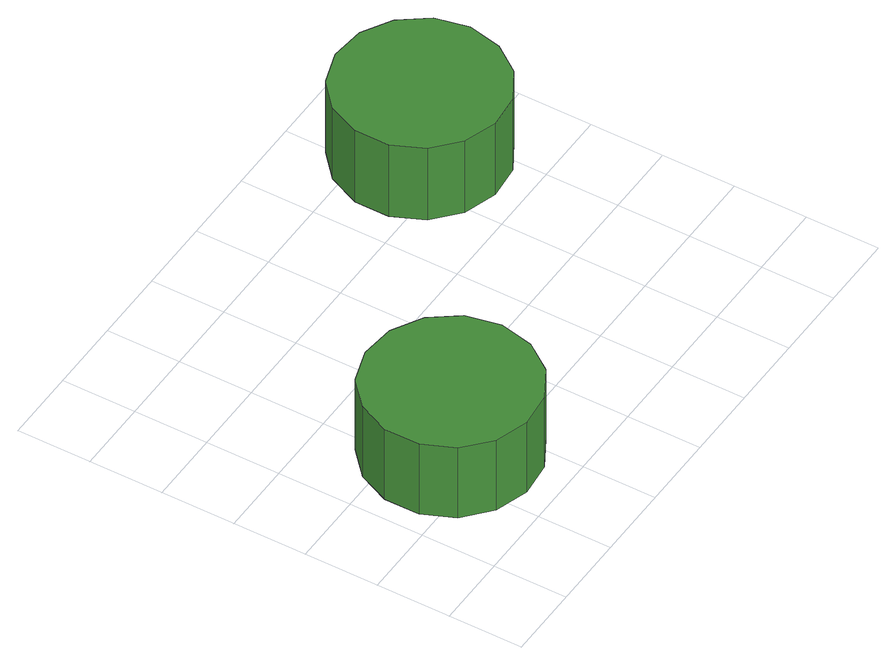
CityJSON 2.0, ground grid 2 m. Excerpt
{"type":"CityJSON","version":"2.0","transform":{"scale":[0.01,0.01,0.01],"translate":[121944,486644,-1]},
"CityObjects":{
"tree1":{"type":"SolitaryVegetationObject","attributes":{"function":"something"},"geometry":[{"type":"MultiSurface","lod":"1","boundaries":[[[0,1,2,3,4,5,6,7,8,9,10,11,12,13,14]],[[15,16,17,18,19,20,21,22,23,24,25,26,27,28,29]],[[0,29,28,1]],[[1,28,27,2]],[[2,27,26,3]],[[3,26,25,4]],[[4,25,24,5]],[[5,24,23,6]],[[6,23,22,7]],[[7,22,21,8]],[[8,21,20,9]],[[9,20,19,10]],[[10,19,18,11]],[[11,18,17,12]],[[12,17,16,13]],[[13,16,15,14]],[[14,15,29,0]]]}]},
"tree2":{"type":"SolitaryVegetationObject","attributes":{"function":"something"},"geometry":[{"type":"MultiSurface","lod":"1","boundaries":[[[30,31,32,33,34,35,36,37,38,39,40,41,42,43,44]],[[45,46,47,48,49,50,51,52,53,54,55,56,57,58,59]],[[30,59,58,31]],[[31,58,57,32]],[[32,57,56,33]],[[33,56,55,34]],[[34,55,54,35]],[[35,54,53,36]],[[36,53,52,37]],[[37,52,51,38]],[[38,51,50,39]],[[39,50,49,40]],[[40,49,48,41]],[[41,48,47,42]],[[42,47,46,43]],[[43,46,45,44]],[[44,45,59,30]]]}]}
},
"vertices":[
[508,293,306],[488,386,306],[433,462,306],[351,509,306],[257,519,306],[167,490,306],[97,427,306],[59,341,306],[59,246,306],[97,160,306],[167,97,306],[257,68,306],[351,78,306],[433,125,306],[488,201,306],[488,201,77],[433,125,77],[351,78,77],[257,68,77],[167,97,77],[97,160,77],[59,246,77],[59,341,77],[97,427,77],[167,490,77],[257,519,77],[351,509,77],[433,462,77],[488,386,77],[508,293,77],
[1327,889,311],[1307,980,311],[1252,1055,311],[1172,1102,311],[1079,1112,311],[990,1083,311],[921,1021,311],[883,935,311],[883,842,311],[921,757,311],[990,695,311],[1079,666,311],[1172,675,311],[1252,722,311],[1307,798,311],[1307,798,77],[1252,722,77],[1172,675,77],[1079,666,77],[990,695,77],[921,757,77],[883,842,77],[883,935,77],[921,1021,77],[990,1083,77],[1079,1112,77],[1172,1102,77],[1252,1055,77],[1307,980,77],[1327,889,77]
]}
